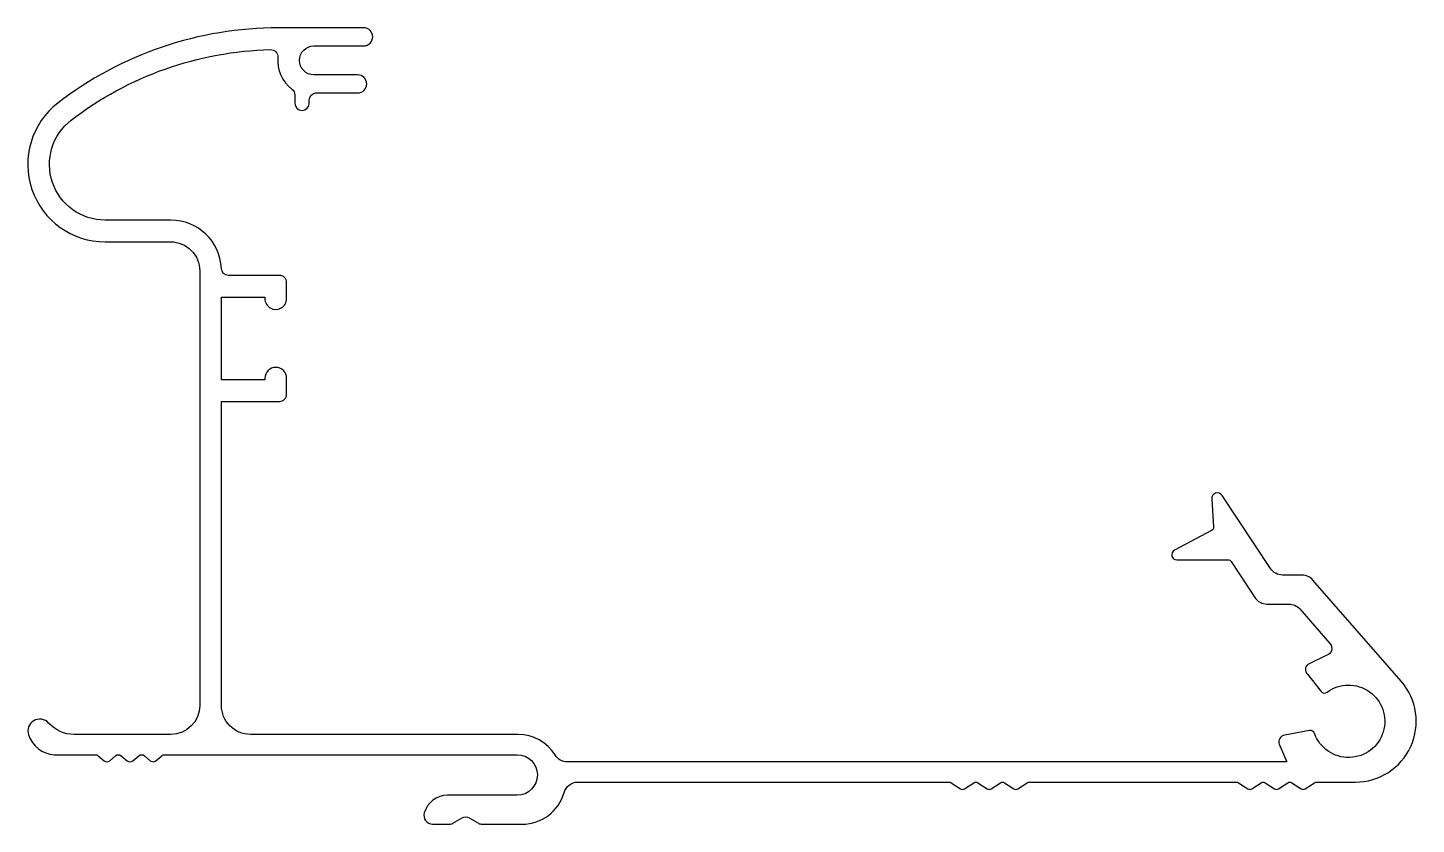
# Model space of a CAD drawing. Extents: x 13060 to 13155.9, y 560.7 to 615.7.
import ezdxf

# ---------------------------------------------------------------- set-up
doc = ezdxf.new("R2010")
doc.units = 0
doc.layers.get('0').update_dxf_attribs({"linetype": 'CONTINUOUS'})

msp = doc.modelspace()

# ---------------------------------------------------------------- linework, layer by layer
msp.add_lwpolyline([(13141.752, 583.104), (13141.881, 581.173, -0.295662), (13141.749, 580.936), (13139.174, 579.57, 0.781723), (13139.338, 578.911), (13142.886, 578.911, -0.251951), (13143.094, 578.799), (13144.737, 576.31, 0.251951), (13145.572, 575.861), (13147.084, 575.861, -0.216715), (13147.838, 575.518), (13149.926, 573.123, -0.540126), (13149.7, 572.318), (13148.481, 571.74, 0.525466), (13148.363, 571.01), (13149.307, 569.822, 0.4047), (13149.721, 569.768, -3.032721), (13148.856, 566.922, 0.367449), (13148.52, 567.116), (13146.796, 566.803, 0.443647), (13146.405, 566.173), (13146.935, 564.961), (13097.239, 564.961, -0.259581), (13096.389, 565.434, 0.259581), (13093.839, 566.853), (13075.345, 566.853, -0.414214), (13073.345, 568.853), (13073.345, 589.853), (13077.346, 589.853, 0.414214), (13077.846, 590.353), (13077.846, 591.453, 1), (13076.346, 591.453), (13076.346, 591.353), (13073.345, 591.353), (13073.345, 597.053), (13076.346, 597.053), (13076.346, 596.953, 1.000028), (13077.846, 596.953), (13077.846, 598.053, 0.414215), (13077.346, 598.553), (13073.841, 598.553, -0.400922), (13073.342, 599.03, 0.400923), (13069.846, 602.371), (13065.314, 602.371, -0.715861), (13062.965, 609.271, -0.159298), (13076.73, 614.148, -0.445509), (13077.241, 613.607, 0.255284), (13078.215, 611.418, -0.233792), (13078.412, 611.02), (13078.412, 610.451, 1), (13079.412, 610.451), (13079.412, 610.659, -0.377618), (13079.849, 611.155), (13082.754, 611.155, 1), (13082.754, 612.405), (13079.732, 612.405, -1), (13079.732, 614.405), (13083.167, 614.405, 1), (13083.167, 615.655), (13077.307, 615.655, 0.165596), (13062.049, 610.459, 0.715861), (13065.314, 600.871), (13069.846, 600.871, -0.414214), (13071.846, 598.871), (13071.845, 568.853, -0.414213), (13069.845, 566.853), (13063.169, 566.853, -0.212536), (13061.406, 567.638, 0.815202), (13060.016, 566.824, 0.301792), (13061.792, 565.453), (13064.627, 565.453, -0.179878), (13064.823, 565.38), (13065.231, 565.028, 0.371842), (13065.623, 565.028), (13066.031, 565.38, -0.371842), (13066.423, 565.38), (13066.831, 565.028, 0.371842), (13067.223, 565.028), (13067.631, 565.38, -0.371842), (13068.023, 565.38), (13068.431, 565.028, 0.371842), (13068.823, 565.028), (13069.231, 565.38, -0.17985), (13069.427, 565.453), (13093.772, 565.453, -1), (13093.772, 562.653), (13088.963, 562.653, 0.33588), (13087.356, 561.437, 0.486017), (13087.928, 560.653), (13089.079, 560.653, 0.131652), (13089.329, 560.72), (13089.963, 561.086, -0.267949), (13090.463, 561.086), (13091.097, 560.72, 0.131652), (13091.347, 560.653), (13094.127, 560.653, 0.335316), (13097.013, 562.834, -0.335316), (13097.975, 563.561), (13123.626, 563.561, -0.144691), (13123.762, 563.52), (13124.41, 563.101, 0.295438), (13124.682, 563.101), (13125.33, 563.52, -0.295461), (13125.602, 563.52), (13126.25, 563.101, 0.295484), (13126.522, 563.101), (13127.17, 563.52, -0.295484), (13127.442, 563.52), (13128.09, 563.101, 0.295484), (13128.362, 563.101), (13129.01, 563.52, -0.144689), (13129.146, 563.561), (13143.466, 563.561, -0.144675), (13143.602, 563.52), (13144.25, 563.101, 0.295438), (13144.522, 563.101), (13145.17, 563.52, -0.295461), (13145.442, 563.52), (13146.09, 563.101, 0.295484), (13146.362, 563.101), (13147.01, 563.52, -0.295484), (13147.282, 563.52), (13147.93, 563.101, 0.295484), (13148.202, 563.101), (13148.85, 563.52, -0.144689), (13148.986, 563.561), (13151.683, 563.561, 0.64377), (13154.849, 570.521), (13148.748, 577.518, 0.216715), (13147.994, 577.861), (13146.648, 577.861, -0.251951), (13145.814, 578.31), (13142.485, 583.351, 0.770013), (13141.752, 583.104, 0.935433)], format="xyb")

doc.saveas('drawing.dxf')
